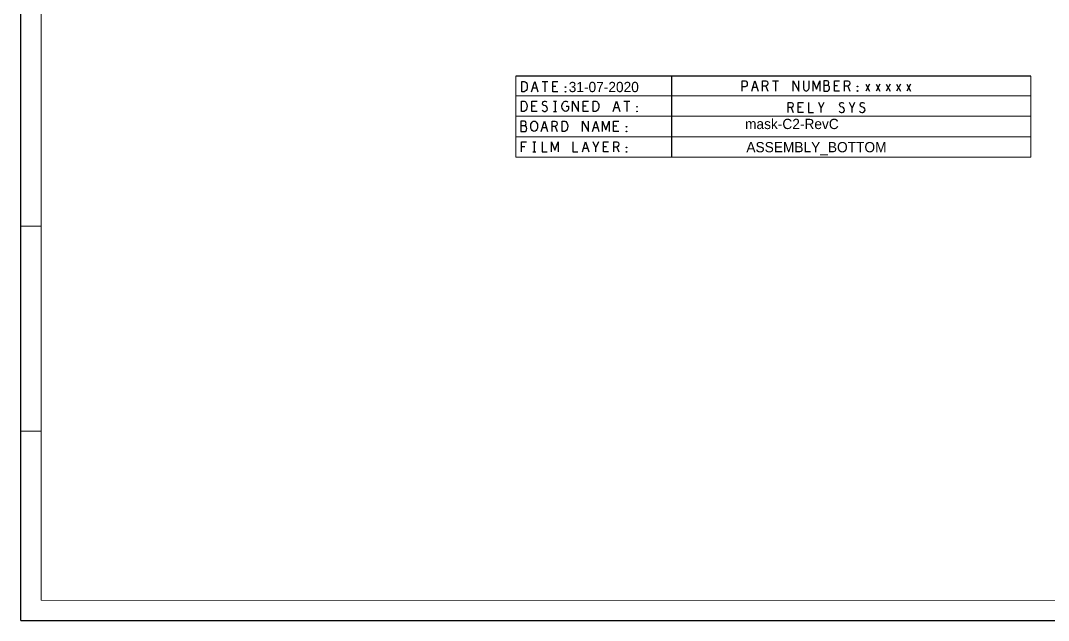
# Model space of a CAD drawing. Extents: x -133 to 287, y -155 to 143.
# Drawn here: x -133 to 121.7, y -154.5 to -5.9 of the extents above; entities that cross this region are included whole.
import ezdxf

# ---------------------------------------------------------------- set-up
doc = ezdxf.new("R2010")
doc.units = 0
doc.layers.add('DF_OUTLINE_DATA', color=3, linetype='CONTINUOUS')
doc.layers.add('PG_ASSEMBLY_BOTTOM', color=4, linetype='CONTINUOUS')

msp = doc.modelspace()

# ---------------------------------------------------------------- linework, layer by layer
at = {"layer": 'DF_OUTLINE_DATA'}
for points in [[(-132.903214, -154.51709), (-132.903214, 142.482824)], [(28.31719, -19.735038), (28.31719, -39.587424)], [(-8.81761, -23.514304), (-8.81761, -20.974304)], [(-8.81761, -20.974304), (-8.18261, -20.974304)], [(-8.18261, -20.974304), (-7.92861, -21.101304)], [(-7.92861, -21.101304), (-7.73811, -21.270722)], [(-7.73811, -21.270722), (-7.57936, -21.524722)], [(-7.57936, -21.524722), (-7.45236, -21.82114)], [(-7.45236, -22.667722), (-7.57936, -22.963886)], [(-7.45236, -21.82114), (-7.42061, -22.244304)], [(-7.42061, -22.244304), (-7.45236, -22.667722)], [(-6.37286, -23.514304), (-5.57911, -20.974304)], [(-5.07111, -22.625304), (-6.08711, -22.625304)], [(-5.57911, -20.974304), (-4.78536, -23.514304)], [(-3.76936, -20.974304), (-2.30886, -20.974304)], [(-3.03911, -20.974304), (-3.03911, -23.514304)], [(-1.13411, -23.514304), (-1.13411, -20.974304)], [(-1.13411, -20.974304), (0.13589, -20.974304)], [(-0.37211, -22.201886), (-1.13411, -22.201886)], [(1.97739, -22.328886), (2.04089, -22.286722)], [(1.97739, -22.413722), (1.97739, -22.328886)], [(2.04089, -22.45614), (1.97739, -22.413722)], [(2.04089, -22.286722), (2.10439, -22.328886)], [(2.10439, -22.413722), (2.04089, -22.45614)], [(2.10439, -22.328886), (2.10439, -22.413722)], [(45.81779, -23.34514), (45.81779, -20.80514)], [(45.81779, -20.80514), (46.57979, -20.80514)], [(46.57979, -22.286976), (45.81779, -22.286976)], [(46.57979, -20.80514), (46.83379, -20.93214)], [(46.86554, -22.159722), (46.57979, -22.286976)], [(46.83379, -20.93214), (47.02429, -21.228558)], [(47.02429, -21.905722), (46.86554, -22.159722)], [(47.02429, -21.228558), (47.08779, -21.56714)], [(47.08779, -21.56714), (47.02429, -21.905722)], [(48.19904, -23.34514), (48.99279, -20.80514)], [(49.50079, -22.45614), (48.48479, -22.45614)], [(48.99279, -20.80514), (49.78654, -23.34514)], [(50.89779, -23.34514), (50.89779, -20.80514)], [(50.89779, -20.80514), (51.69154, -20.80514)], [(51.69154, -22.117558), (50.89779, -22.117558)], [(51.69154, -20.80514), (51.94554, -20.93214)], [(51.91379, -21.990558), (51.69154, -22.117558)], [(51.69154, -22.117558), (52.16779, -23.34514)], [(52.10429, -21.778722), (51.91379, -21.990558)], [(51.94554, -20.93214), (52.10429, -21.101558)], [(52.10429, -21.101558), (52.16779, -21.44014)], [(52.16779, -21.44014), (52.10429, -21.778722)], [(53.34254, -20.80514), (54.80304, -20.80514)], [(54.07279, -20.80514), (54.07279, -23.34514)], [(58.42254, -23.34514), (58.42254, -20.80514)], [(58.42254, -20.80514), (59.88304, -23.34514)], [(59.88304, -23.34514), (59.88304, -20.80514)], [(60.99429, -20.80514), (60.99429, -22.625558)], [(60.99429, -22.625558), (61.12129, -23.006558)], [(62.26429, -23.006558), (62.39129, -22.625558)], [(62.39129, -22.625558), (62.39129, -20.80514)], [(63.40729, -23.34514), (63.40729, -20.80514)], [(63.40729, -20.80514), (64.23279, -22.921722)], [(64.23279, -22.921722), (65.05829, -20.80514)], [(65.05829, -20.80514), (65.05829, -23.34514)], [(66.04254, -20.80514), (66.04254, -23.34514)], [(66.89979, -20.80514), (66.04254, -20.80514)], [(67.02679, -21.990558), (66.04254, -21.990558)], [(67.12204, -20.93214), (66.89979, -20.80514)], [(67.02679, -21.990558), (67.15379, -21.863558)], [(67.24904, -22.07514), (67.02679, -21.990558)], [(67.24904, -21.101558), (67.12204, -20.93214)], [(67.15379, -21.863558), (67.24904, -21.651976)], [(67.31254, -21.355558), (67.24904, -21.101558)], [(67.24904, -21.651976), (67.31254, -21.355558)], [(67.43954, -22.32914), (67.24904, -22.07514)], [(67.31254, -23.175722), (67.43954, -22.921722)], [(67.50304, -22.625558), (67.43954, -22.32914)], [(67.43954, -22.921722), (67.50304, -22.625558)], [(68.67779, -23.34514), (68.67779, -20.80514)], [(68.67779, -20.80514), (69.94779, -20.80514)], [(69.43979, -22.032722), (68.67779, -22.032722)], [(71.21779, -23.34514), (71.21779, -20.80514)], [(71.21779, -20.80514), (72.01154, -20.80514)], [(72.01154, -22.117558), (71.21779, -22.117558)], [(72.01154, -20.80514), (72.26554, -20.93214)], [(72.23379, -21.990558), (72.01154, -22.117558)], [(72.01154, -22.117558), (72.48779, -23.34514)], [(72.42429, -21.778722), (72.23379, -21.990558)], [(72.26554, -20.93214), (72.42429, -21.101558)], [(72.42429, -21.101558), (72.48779, -21.44014)], [(72.48779, -21.44014), (72.42429, -21.778722)], [(74.32929, -22.159722), (74.39279, -22.117558)], [(74.32929, -22.244558), (74.32929, -22.159722)], [(74.39279, -22.286976), (74.32929, -22.244558)], [(74.39279, -22.117558), (74.45629, -22.159722)], [(74.45629, -22.244558), (74.39279, -22.286976)], [(74.45629, -22.159722), (74.45629, -22.244558)], [(76.45654, -21.651976), (77.40904, -23.34514)], [(77.40904, -21.651976), (76.45654, -23.34514)], [(78.99654, -21.651976), (79.94904, -23.34514)], [(79.94904, -21.651976), (78.99654, -23.34514)], [(81.53654, -21.651976), (82.48904, -23.34514)], [(82.48904, -21.651976), (81.53654, -23.34514)], [(84.07654, -21.651976), (85.02904, -23.34514)], [(85.02904, -21.651976), (84.07654, -23.34514)], [(87.56904, -21.651976), (86.61654, -23.34514)], [(86.61654, -21.651976), (87.56904, -23.34514)], [(-8.18261, -23.514304), (-8.81761, -23.514304)], [(-7.92861, -23.387304), (-8.18261, -23.514304)], [(-7.73811, -23.21814), (-7.92861, -23.387304)], [(-7.57936, -22.963886), (-7.73811, -23.21814)], [(0.13589, -23.514304), (-1.13411, -23.514304)], [(1.97739, -23.471886), (2.04089, -23.429722)], [(1.97739, -23.556722), (1.97739, -23.471886)], [(2.04089, -23.598886), (1.97739, -23.556722)], [(2.04089, -23.429722), (2.10439, -23.471886)], [(2.10439, -23.556722), (2.04089, -23.598886)], [(2.10439, -23.471886), (2.10439, -23.556722)], [(61.12129, -23.006558), (61.37529, -23.260558)], [(61.37529, -23.260558), (61.69279, -23.34514)], [(61.69279, -23.34514), (62.01029, -23.260558)], [(62.01029, -23.260558), (62.26429, -23.006558)], [(66.04254, -23.34514), (67.09029, -23.34514)], [(67.09029, -23.34514), (67.31254, -23.175722)], [(69.94779, -23.34514), (68.67779, -23.34514)], [(74.32929, -23.302722), (74.39279, -23.260558)], [(74.32929, -23.387558), (74.32929, -23.302722)], [(74.39279, -23.429722), (74.32929, -23.387558)], [(74.39279, -23.260558), (74.45629, -23.302722)], [(74.45629, -23.387558), (74.39279, -23.429722)], [(74.45629, -23.302722), (74.45629, -23.387558)], [(-8.86841, -28.391104), (-8.86841, -25.851104)], [(-8.86841, -25.851104), (-8.23341, -25.851104)], [(-8.23341, -25.851104), (-7.97941, -25.978104)], [(-7.97941, -25.978104), (-7.78891, -26.147522)], [(-7.78891, -26.147522), (-7.63016, -26.401522)], [(-7.63016, -27.840686), (-7.78891, -28.09494)], [(-7.63016, -26.401522), (-7.50316, -26.69794)], [(-7.50316, -27.544522), (-7.63016, -27.840686)], [(-7.50316, -26.69794), (-7.47141, -27.121104)], [(-7.47141, -27.121104), (-7.50316, -27.544522)], [(-6.26491, -28.391104), (-6.26491, -25.851104)], [(-6.26491, -25.851104), (-4.99491, -25.851104)], [(-5.50291, -27.078686), (-6.26491, -27.078686)], [(-3.62966, -26.486104), (-3.56616, -26.189686)], [(-3.53441, -26.782522), (-3.62966, -26.486104)], [(-3.56616, -26.189686), (-3.40741, -25.978104)], [(-3.31216, -26.951686), (-3.53441, -26.782522)], [(-3.40741, -25.978104), (-3.18516, -25.851104)], [(-2.93116, -27.036522), (-3.31216, -26.951686)], [(-3.18516, -25.851104), (-2.96291, -25.851104)], [(-2.96291, -25.851104), (-2.74066, -25.935686)], [(-2.64541, -27.205686), (-2.93116, -27.036522)], [(-2.74066, -25.935686), (-2.55016, -26.147522)], [(-2.48666, -27.45994), (-2.64541, -27.205686)], [(-2.51841, -28.052522), (-2.42316, -27.756104)], [(-2.42316, -27.756104), (-2.48666, -27.45994)], [(-0.93091, -25.851104), (-0.16891, -25.851104)], [(-0.54991, -25.851104), (-0.54991, -28.391104)], [(1.16459, -26.951686), (1.22809, -26.69794)], [(1.16459, -27.248104), (1.16459, -26.951686)], [(1.22809, -27.586686), (1.16459, -27.248104)], [(1.22809, -26.69794), (1.35509, -26.401522)], [(1.35509, -27.883104), (1.22809, -27.586686)], [(1.35509, -26.401522), (1.54559, -26.147522)], [(1.54559, -28.137104), (1.35509, -27.883104)], [(1.54559, -26.147522), (1.73609, -25.978104)], [(1.73609, -25.978104), (1.99009, -25.851104)], [(1.99009, -25.851104), (2.21234, -25.851104)], [(2.18059, -27.121104), (2.81559, -27.121104)], [(2.21234, -25.851104), (2.46634, -25.935686)], [(2.46634, -25.935686), (2.65684, -26.105104)], [(2.81559, -27.883104), (2.62509, -28.137104)], [(2.81559, -27.121104), (2.81559, -27.883104)], [(3.79984, -28.391104), (3.79984, -25.851104)], [(3.79984, -25.851104), (5.26034, -28.391104)], [(5.26034, -28.391104), (5.26034, -25.851104)], [(6.43509, -28.391104), (6.43509, -25.851104)], [(6.43509, -25.851104), (7.70509, -25.851104)], [(7.19709, -27.078686), (6.43509, -27.078686)], [(8.91159, -28.391104), (8.91159, -25.851104)], [(8.91159, -25.851104), (9.54659, -25.851104)], [(9.54659, -25.851104), (9.80059, -25.978104)], [(9.80059, -25.978104), (9.99109, -26.147522)], [(9.99109, -26.147522), (10.14984, -26.401522)], [(10.14984, -27.840686), (9.99109, -28.09494)], [(10.14984, -26.401522), (10.27684, -26.69794)], [(10.27684, -27.544522), (10.14984, -27.840686)], [(10.27684, -26.69794), (10.30859, -27.121104)], [(10.30859, -27.121104), (10.27684, -27.544522)], [(13.89634, -28.391104), (14.69009, -25.851104)], [(15.19809, -27.502104), (14.18209, -27.502104)], [(14.69009, -25.851104), (15.48384, -28.391104)], [(16.49984, -25.851104), (17.96034, -25.851104)], [(17.23009, -25.851104), (17.23009, -28.391104)], [(19.70659, -27.205686), (19.77009, -27.163522)], [(19.70659, -27.290522), (19.70659, -27.205686)], [(19.77009, -27.33294), (19.70659, -27.290522)], [(19.77009, -27.163522), (19.83359, -27.205686)], [(19.83359, -27.290522), (19.77009, -27.33294)], [(19.83359, -27.205686), (19.83359, -27.290522)], [(57.18429, -28.695904), (57.18429, -26.155904)], [(57.18429, -26.155904), (57.97804, -26.155904)], [(57.97804, -27.468322), (57.18429, -27.468322)], [(57.97804, -26.155904), (58.23204, -26.282904)], [(58.20029, -27.341322), (57.97804, -27.468322)], [(57.97804, -27.468322), (58.45429, -28.695904)], [(58.39079, -27.129486), (58.20029, -27.341322)], [(58.23204, -26.282904), (58.39079, -26.452322)], [(58.39079, -26.452322), (58.45429, -26.790904)], [(58.45429, -26.790904), (58.39079, -27.129486)], [(59.72429, -28.695904), (59.72429, -26.155904)], [(59.72429, -26.155904), (60.99429, -26.155904)], [(60.48629, -27.383486), (59.72429, -27.383486)], [(62.26429, -26.155904), (62.26429, -28.695904)], [(65.43929, -27.552904), (64.80429, -26.155904)], [(66.07429, -26.155904), (65.43929, -27.552904)], [(65.43929, -28.695904), (65.43929, -27.552904)], [(69.97954, -26.790904), (70.04304, -26.494486)], [(70.07479, -27.087322), (69.97954, -26.790904)], [(70.04304, -26.494486), (70.20179, -26.282904)], [(70.29704, -27.256486), (70.07479, -27.087322)], [(70.20179, -26.282904), (70.42404, -26.155904)], [(70.67804, -27.341322), (70.29704, -27.256486)], [(70.42404, -26.155904), (70.64629, -26.155904)], [(70.64629, -26.155904), (70.86854, -26.240486)], [(70.96379, -27.510486), (70.67804, -27.341322)], [(70.86854, -26.240486), (71.05904, -26.452322)], [(71.12254, -27.76474), (70.96379, -27.510486)], [(71.18604, -28.060904), (71.12254, -27.76474)], [(73.05929, -27.552904), (72.42429, -26.155904)], [(73.69429, -26.155904), (73.05929, -27.552904)], [(73.05929, -28.695904), (73.05929, -27.552904)], [(75.05954, -26.790904), (75.12304, -26.494486)], [(75.15479, -27.087322), (75.05954, -26.790904)], [(75.12304, -26.494486), (75.28179, -26.282904)], [(75.37704, -27.256486), (75.15479, -27.087322)], [(75.28179, -26.282904), (75.50404, -26.155904)], [(75.75804, -27.341322), (75.37704, -27.256486)], [(75.50404, -26.155904), (75.72629, -26.155904)], [(75.72629, -26.155904), (75.94854, -26.240486)], [(76.04379, -27.510486), (75.75804, -27.341322)], [(75.94854, -26.240486), (76.13904, -26.452322)], [(76.20254, -27.76474), (76.04379, -27.510486)], [(76.26604, -28.060904), (76.20254, -27.76474)], [(-8.23341, -28.391104), (-8.86841, -28.391104)], [(-7.97941, -28.264104), (-8.23341, -28.391104)], [(-7.78891, -28.09494), (-7.97941, -28.264104)], [(-4.99491, -28.391104), (-6.26491, -28.391104)], [(-3.75666, -28.052522), (-3.50266, -28.264104)], [(-3.50266, -28.264104), (-3.21691, -28.391104)], [(-3.21691, -28.391104), (-2.96291, -28.391104)], [(-2.96291, -28.391104), (-2.70891, -28.264104)], [(-2.70891, -28.264104), (-2.51841, -28.052522)], [(-0.93091, -28.391104), (-0.16891, -28.391104)], [(1.76784, -28.306522), (1.54559, -28.137104)], [(2.08534, -28.391104), (1.76784, -28.306522)], [(2.40284, -28.306522), (2.08534, -28.391104)], [(2.62509, -28.137104), (2.40284, -28.306522)], [(7.70509, -28.391104), (6.43509, -28.391104)], [(9.54659, -28.391104), (8.91159, -28.391104)], [(9.80059, -28.264104), (9.54659, -28.391104)], [(9.99109, -28.09494), (9.80059, -28.264104)], [(19.70659, -28.348686), (19.77009, -28.306522)], [(19.70659, -28.433522), (19.70659, -28.348686)], [(19.77009, -28.475686), (19.70659, -28.433522)], [(19.77009, -28.306522), (19.83359, -28.348686)], [(19.83359, -28.433522), (19.77009, -28.475686)], [(19.83359, -28.348686), (19.83359, -28.433522)], [(60.99429, -28.695904), (59.72429, -28.695904)], [(62.26429, -28.695904), (63.53429, -28.695904)], [(69.85254, -28.357322), (70.10654, -28.568904)], [(70.10654, -28.568904), (70.39229, -28.695904)], [(70.39229, -28.695904), (70.64629, -28.695904)], [(70.64629, -28.695904), (70.90029, -28.568904)], [(70.90029, -28.568904), (71.09079, -28.357322)], [(71.09079, -28.357322), (71.18604, -28.060904)], [(74.93254, -28.357322), (75.18654, -28.568904)], [(75.18654, -28.568904), (75.47229, -28.695904)], [(75.47229, -28.695904), (75.72629, -28.695904)], [(75.72629, -28.695904), (75.98029, -28.568904)], [(75.98029, -28.568904), (76.17079, -28.357322)], [(76.17079, -28.357322), (76.26604, -28.060904)], [(-8.13181, -30.81274), (-8.98906, -30.81274)], [(-8.98906, -30.81274), (-8.98906, -33.35274)], [(-8.00481, -31.998158), (-8.98906, -31.998158)], [(-7.90956, -30.93974), (-8.13181, -30.81274)], [(-8.00481, -31.998158), (-7.87781, -31.871158)], [(-7.78256, -32.08274), (-8.00481, -31.998158)], [(-7.78256, -31.109158), (-7.90956, -30.93974)], [(-7.87781, -31.871158), (-7.78256, -31.659576)], [(-7.71906, -31.363158), (-7.78256, -31.109158)], [(-7.78256, -31.659576), (-7.71906, -31.363158)], [(-7.59206, -32.33674), (-7.78256, -32.08274)], [(-7.71906, -33.183322), (-7.59206, -32.929322)], [(-7.52856, -32.633158), (-7.59206, -32.33674)], [(-7.59206, -32.929322), (-7.52856, -32.633158)], [(-6.57606, -31.913322), (-6.51256, -31.57474)], [(-6.57606, -32.252158), (-6.57606, -31.913322)], [(-6.51256, -32.59074), (-6.57606, -32.252158)], [(-6.51256, -31.57474), (-6.38556, -31.278322)], [(-6.38556, -32.887158), (-6.51256, -32.59074)], [(-6.38556, -31.278322), (-6.19506, -31.024322)], [(-6.19506, -33.141158), (-6.38556, -32.887158)], [(-6.19506, -31.024322), (-5.97281, -30.855158)], [(-5.97281, -30.855158), (-5.71881, -30.81274)], [(-5.71881, -30.81274), (-5.46481, -30.855158)], [(-5.46481, -30.855158), (-5.24256, -31.024322)], [(-5.24256, -31.024322), (-5.05206, -31.278322)], [(-5.05206, -32.887158), (-5.24256, -33.141158)], [(-5.05206, -31.278322), (-4.92506, -31.57474)], [(-4.92506, -32.59074), (-5.05206, -32.887158)], [(-4.92506, -31.57474), (-4.86156, -31.913322)], [(-4.86156, -32.252158), (-4.92506, -32.59074)], [(-4.86156, -31.913322), (-4.86156, -32.252158)], [(-3.97256, -33.35274), (-3.17881, -30.81274)], [(-2.67081, -32.46374), (-3.68681, -32.46374)], [(-3.17881, -30.81274), (-2.38506, -33.35274)], [(-1.27381, -33.35274), (-1.27381, -30.81274)], [(-1.27381, -30.81274), (-0.48006, -30.81274)], [(-0.48006, -32.125158), (-1.27381, -32.125158)], [(-0.48006, -30.81274), (-0.22606, -30.93974)], [(-0.25781, -31.998158), (-0.48006, -32.125158)], [(-0.48006, -32.125158), (-0.00381, -33.35274)], [(-0.06731, -31.786322), (-0.25781, -31.998158)], [(-0.22606, -30.93974), (-0.06731, -31.109158)], [(-0.06731, -31.109158), (-0.00381, -31.44774)], [(-0.00381, -31.44774), (-0.06731, -31.786322)], [(1.20269, -33.35274), (1.20269, -30.81274)], [(1.20269, -30.81274), (1.83769, -30.81274)], [(1.83769, -30.81274), (2.09169, -30.93974)], [(2.09169, -30.93974), (2.28219, -31.109158)], [(2.28219, -33.056576), (2.09169, -33.22574)], [(2.28219, -31.109158), (2.44094, -31.363158)], [(2.44094, -32.802322), (2.28219, -33.056576)], [(2.44094, -31.363158), (2.56794, -31.659576)], [(2.56794, -32.506158), (2.44094, -32.802322)], [(2.56794, -31.659576), (2.59969, -32.08274)], [(2.59969, -32.08274), (2.56794, -32.506158)], [(6.25094, -33.35274), (6.25094, -30.81274)], [(6.25094, -30.81274), (7.71144, -33.35274)], [(7.71144, -33.35274), (7.71144, -30.81274)], [(8.72744, -33.35274), (9.52119, -30.81274)], [(10.02919, -32.46374), (9.01319, -32.46374)], [(9.52119, -30.81274), (10.31494, -33.35274)], [(11.23569, -33.35274), (11.23569, -30.81274)], [(11.23569, -30.81274), (12.06119, -32.929322)], [(12.06119, -32.929322), (12.88669, -30.81274)], [(12.88669, -30.81274), (12.88669, -33.35274)], [(13.96619, -33.35274), (13.96619, -30.81274)], [(13.96619, -30.81274), (15.23619, -30.81274)], [(14.72819, -32.040322), (13.96619, -32.040322)], [(17.07769, -32.167322), (17.14119, -32.125158)], [(17.07769, -32.252158), (17.07769, -32.167322)], [(17.14119, -32.294576), (17.07769, -32.252158)], [(17.14119, -32.125158), (17.20469, -32.167322)], [(17.20469, -32.252158), (17.14119, -32.294576)], [(17.20469, -32.167322), (17.20469, -32.252158)], [(-8.98906, -33.35274), (-7.94131, -33.35274)], [(-7.94131, -33.35274), (-7.71906, -33.183322)], [(-5.97281, -33.310322), (-6.19506, -33.141158)], [(-5.71881, -33.35274), (-5.97281, -33.310322)], [(-5.46481, -33.310322), (-5.71881, -33.35274)], [(-5.24256, -33.141158), (-5.46481, -33.310322)], [(1.83769, -33.35274), (1.20269, -33.35274)], [(2.09169, -33.22574), (1.83769, -33.35274)], [(15.23619, -33.35274), (13.96619, -33.35274)], [(17.07769, -33.310322), (17.14119, -33.268158)], [(17.07769, -33.395158), (17.07769, -33.310322)], [(17.14119, -33.437322), (17.07769, -33.395158)], [(17.14119, -33.268158), (17.20469, -33.310322)], [(17.20469, -33.395158), (17.14119, -33.437322)], [(17.20469, -33.310322), (17.20469, -33.395158)], [(-8.82396, -38.449504), (-8.82396, -35.909504)], [(-8.82396, -35.909504), (-7.61746, -35.909504)], [(-8.06196, -37.137086), (-8.82396, -37.137086)], [(-6.06171, -35.909504), (-5.29971, -35.909504)], [(-5.68071, -35.909504), (-5.68071, -38.449504)], [(-3.77571, -35.909504), (-3.77571, -38.449504)], [(-1.42621, -38.449504), (-1.42621, -35.909504)], [(-1.42621, -35.909504), (-0.60071, -38.026086)], [(-0.60071, -38.026086), (0.22479, -35.909504)], [(0.22479, -35.909504), (0.22479, -38.449504)], [(3.84429, -35.909504), (3.84429, -38.449504)], [(6.22554, -38.449504), (7.01929, -35.909504)], [(7.52729, -37.560504), (6.51129, -37.560504)], [(7.01929, -35.909504), (7.81304, -38.449504)], [(9.55929, -37.306504), (8.92429, -35.909504)], [(10.19429, -35.909504), (9.55929, -37.306504)], [(9.55929, -38.449504), (9.55929, -37.306504)], [(11.46429, -38.449504), (11.46429, -35.909504)], [(11.46429, -35.909504), (12.73429, -35.909504)], [(12.22629, -37.137086), (11.46429, -37.137086)], [(14.00429, -38.449504), (14.00429, -35.909504)], [(14.00429, -35.909504), (14.79804, -35.909504)], [(14.79804, -37.221922), (14.00429, -37.221922)], [(14.79804, -35.909504), (15.05204, -36.036504)], [(15.02029, -37.094922), (14.79804, -37.221922)], [(14.79804, -37.221922), (15.27429, -38.449504)], [(15.21079, -36.883086), (15.02029, -37.094922)], [(15.05204, -36.036504), (15.21079, -36.205922)], [(15.21079, -36.205922), (15.27429, -36.544504)], [(15.27429, -36.544504), (15.21079, -36.883086)], [(17.11579, -37.264086), (17.17929, -37.221922)], [(17.11579, -37.348922), (17.11579, -37.264086)], [(17.17929, -37.39134), (17.11579, -37.348922)], [(17.17929, -37.221922), (17.24279, -37.264086)], [(17.24279, -37.348922), (17.17929, -37.39134)], [(17.24279, -37.264086), (17.24279, -37.348922)], [(-6.06171, -38.449504), (-5.29971, -38.449504)], [(-3.77571, -38.449504), (-2.50571, -38.449504)], [(3.84429, -38.449504), (5.11429, -38.449504)], [(12.73429, -38.449504), (11.46429, -38.449504)], [(17.11579, -38.407086), (17.17929, -38.364922)], [(17.11579, -38.491922), (17.11579, -38.407086)], [(17.17929, -38.534086), (17.11579, -38.491922)], [(17.17929, -38.364922), (17.24279, -38.407086)], [(17.24279, -38.491922), (17.17929, -38.534086)], [(17.24279, -38.407086), (17.24279, -38.491922)], [(-132.903214, -154.51709), (287.096708, -154.51709)]]:
    msp.add_lwpolyline(points, dxfattribs=at)
for points, const_width in [([(-127.903224, -149.5171), (-127.903224, 137.482834)], 0.199898), ([(-10.26541, -19.628104), (-10.26541, -39.744904)], 0.254), ([(117.39499, -19.628104), (-10.26541, -19.628104)], 0.254), ([(117.39499, -39.744904), (117.39499, -19.628104)], 0.254), ([(-10.26541, -24.504904), (117.39499, -24.504904)], 0.254), ([(-10.26541, -29.584904), (117.39499, -29.584904)], 0.254), ([(-10.26541, -34.664904), (117.39499, -34.664904)], 0.254), ([(-10.26541, -39.744904), (98.42119, -39.744904)], 0.254), ([(98.42119, -39.744904), (117.39499, -39.744904)], 0.254), ([(-132.903214, -56.817006), (-127.903224, -56.817006)], 0.199898), ([(-132.903214, -107.617006), (-127.903224, -107.617006)], 0.199898), ([(-127.903224, -149.5171), (282.096718, -149.5171)], 0.199898)]:
    msp.add_lwpolyline(points, dxfattribs=dict(at, const_width=const_width))

# ---------------------------------------------------------------- texts
for s, p in [('31-07-2020', (2.8448, -23.622)), ('mask-C2-RevC', (46.54296, -32.77616))]:
    msp.add_text(s, height=2.54, dxfattribs=at).set_placement(p)
at = {"layer": 'PG_ASSEMBLY_BOTTOM'}
msp.add_text('ASSEMBLY_BOTTOM', height=2.54, dxfattribs=at).set_placement((46.86935, -38.52545))

doc.saveas('drawing.dxf')
